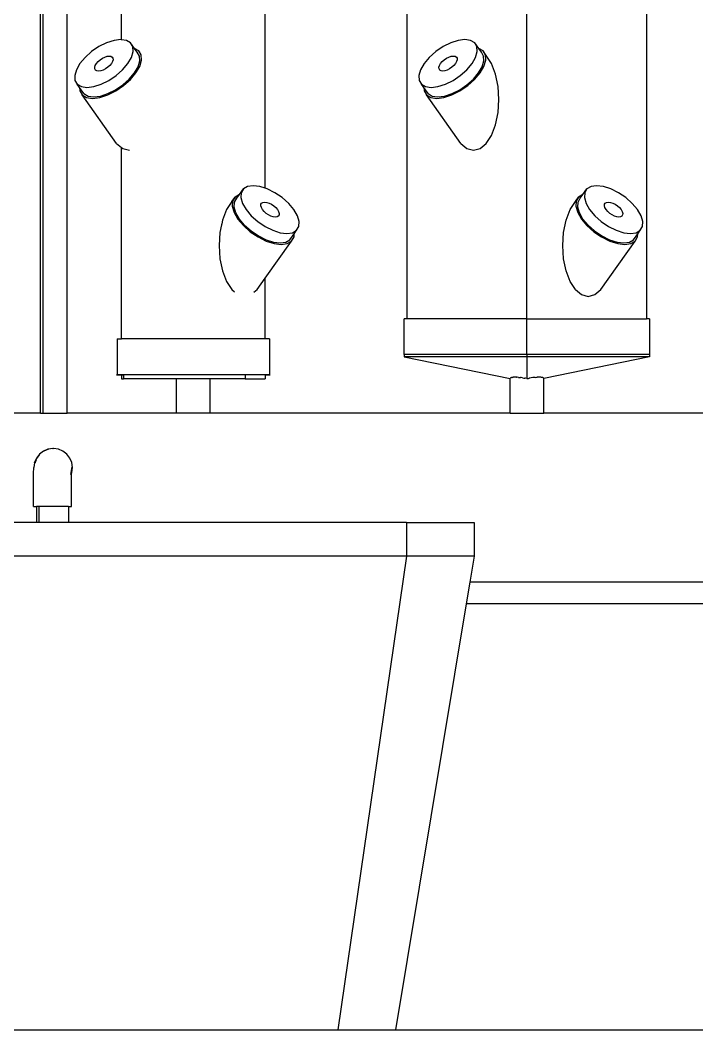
# Model space of a CAD drawing. Header units: metres. Extents: x -175 to 101, y -7 to 93.
# Drawn here: x 1.721 to 2.228, y -0.491 to 0.267 of the extents above; entities that cross this region are included whole.
import ezdxf

# ---------------------------------------------------------------- set-up
doc = ezdxf.new("R2010")
doc.units = ezdxf.units.M

msp = doc.modelspace()

# ---------------------------------------------------------------- linework, layer by layer
for p, q in [((2.01103, 0.0428), (2.01103, 1.98869)), ((2.10083, 0.0428), (2.10083, 1.98869)), ((2.19064, 1.98869), (2.19064, 0.0428)), ((1.73588, -0.02802), (1.73588, 1.05289)), ((1.73788, -0.02802), (1.73788, 1.05289)), ((1.75576, -0.02802), (1.75576, 1.05289)), ((1.7967, 0.2523), (1.7967, 0.39325)), ((1.9045, 0.14076), (1.9045, 0.2952)), ((1.79101, 0.25177), (1.78541, 0.24998)), ((1.79609, 0.25239), (1.79101, 0.25177)), ((1.7967, 0.2523), (1.79609, 0.25239)), ((1.80031, 0.25177), (1.7967, 0.2523)), ((1.80337, 0.24998), (1.80031, 0.25177)), ((2.04926, 0.25177), (2.04366, 0.24998)), ((2.05434, 0.25239), (2.04926, 0.25177)), ((2.05855, 0.25177), (2.05434, 0.25239)), ((2.06162, 0.24998), (2.05855, 0.25177)), ((1.77419, 0.2434), (1.76933, 0.23907)), ((1.77967, 0.24712), (1.77419, 0.2434)), ((1.78541, 0.24998), (1.77967, 0.24712)), ((1.80507, 0.24712), (1.80337, 0.24998)), ((1.80637, 0.24579), (1.80337, 0.24998)), ((1.80403, 0.23907), (1.8053, 0.2434)), ((1.8053, 0.2434), (1.80507, 0.24712)), ((1.80637, 0.24579), (1.80633, 0.24579)), ((1.80962, 0.24388), (1.80637, 0.24579)), ((1.80837, 0.24291), (1.80637, 0.24579)), ((1.81007, 0.24005), (1.80837, 0.24291)), ((1.81143, 0.24085), (1.80962, 0.24388)), ((1.81026, 0.24297), (1.80962, 0.24388)), ((2.03243, 0.2434), (2.02758, 0.23907)), ((2.03792, 0.24712), (2.03243, 0.2434)), ((2.04366, 0.24998), (2.03792, 0.24712)), ((2.06332, 0.24712), (2.06162, 0.24998)), ((2.06461, 0.24579), (2.06162, 0.24998)), ((2.06227, 0.23907), (2.06354, 0.2434)), ((2.06354, 0.2434), (2.06332, 0.24712)), ((2.06461, 0.24579), (2.06458, 0.24579)), ((2.06787, 0.24388), (2.06461, 0.24579)), ((2.06662, 0.24291), (2.06461, 0.24579)), ((2.06832, 0.24005), (2.06662, 0.24291)), ((2.06967, 0.24085), (2.06787, 0.24388)), ((2.07028, 0.24046), (2.06787, 0.24388)), ((1.76933, 0.23907), (1.76543, 0.23442)), ((1.77778, 0.23442), (1.779, 0.23588)), ((1.779, 0.23588), (1.78052, 0.23723)), ((1.78052, 0.23723), (1.78223, 0.23839)), ((1.78223, 0.23839), (1.78402, 0.23929)), ((1.78402, 0.23929), (1.78577, 0.23985)), ((1.78577, 0.23985), (1.78736, 0.24004)), ((1.78736, 0.24004), (1.78868, 0.23985)), ((1.78868, 0.23985), (1.78964, 0.23929)), ((1.78984, 0.23588), (1.789, 0.23442)), ((1.78964, 0.23929), (1.79017, 0.23839)), ((1.79024, 0.23723), (1.78984, 0.23588)), ((1.79017, 0.23839), (1.79024, 0.23723)), ((1.80135, 0.23442), (1.80403, 0.23907)), ((1.80903, 0.232), (1.8103, 0.23633)), ((1.8103, 0.23633), (1.81007, 0.24005)), ((1.81032, 0.23229), (1.81167, 0.2369)), ((1.81167, 0.2369), (1.81143, 0.24085)), ((2.02758, 0.23907), (2.02368, 0.23442)), ((2.03603, 0.23442), (2.03724, 0.23588)), ((2.03724, 0.23588), (2.03876, 0.23723)), ((2.03876, 0.23723), (2.04048, 0.23839)), ((2.04048, 0.23839), (2.04227, 0.23929)), ((2.04227, 0.23929), (2.04402, 0.23985)), ((2.04402, 0.23985), (2.04561, 0.24004)), ((2.04561, 0.24004), (2.04693, 0.23985)), ((2.04693, 0.23985), (2.04788, 0.23929)), ((2.04809, 0.23588), (2.04725, 0.23442)), ((2.04788, 0.23929), (2.04841, 0.23839)), ((2.04848, 0.23723), (2.04809, 0.23588)), ((2.04841, 0.23839), (2.04848, 0.23723)), ((2.0596, 0.23442), (2.06227, 0.23907)), ((2.06727, 0.232), (2.06854, 0.23633)), ((2.06854, 0.23633), (2.06832, 0.24005)), ((2.06856, 0.23229), (2.06991, 0.2369)), ((2.06991, 0.2369), (2.06967, 0.24085)), ((2.07423, 0.2344), (2.07028, 0.24046)), ((1.76276, 0.22978), (1.76149, 0.22544)), ((1.76543, 0.23442), (1.76276, 0.22978)), ((1.77655, 0.23162), (1.77694, 0.23297)), ((1.77662, 0.23046), (1.77655, 0.23162)), ((1.77715, 0.22956), (1.77662, 0.23046)), ((1.77694, 0.23297), (1.77778, 0.23442)), ((1.77811, 0.229), (1.77715, 0.22956)), ((1.77942, 0.22881), (1.77811, 0.229)), ((1.78101, 0.229), (1.77942, 0.22881)), ((1.78276, 0.22956), (1.78101, 0.229)), ((1.78455, 0.23046), (1.78276, 0.22956)), ((1.78627, 0.23162), (1.78455, 0.23046)), ((1.78779, 0.23297), (1.78627, 0.23162)), ((1.789, 0.23442), (1.78779, 0.23297)), ((1.7926, 0.22544), (1.79745, 0.22978)), ((1.79745, 0.22978), (1.80135, 0.23442)), ((1.80635, 0.22735), (1.80903, 0.232)), ((1.80748, 0.22735), (1.81032, 0.23229)), ((2.021, 0.22978), (2.01973, 0.22544)), ((2.02368, 0.23442), (2.021, 0.22978)), ((2.03479, 0.23162), (2.03519, 0.23297)), ((2.03486, 0.23046), (2.03479, 0.23162)), ((2.0354, 0.22956), (2.03486, 0.23046)), ((2.03519, 0.23297), (2.03603, 0.23442)), ((2.03635, 0.229), (2.0354, 0.22956)), ((2.03767, 0.22881), (2.03635, 0.229)), ((2.03926, 0.229), (2.03767, 0.22881)), ((2.04101, 0.22956), (2.03926, 0.229)), ((2.0428, 0.23046), (2.04101, 0.22956)), ((2.04452, 0.23162), (2.0428, 0.23046)), ((2.04603, 0.23297), (2.04452, 0.23162)), ((2.04725, 0.23442), (2.04603, 0.23297)), ((2.05084, 0.22544), (2.0557, 0.22978)), ((2.0557, 0.22978), (2.0596, 0.23442)), ((2.0646, 0.22735), (2.06727, 0.232)), ((2.06572, 0.22735), (2.06856, 0.23229)), ((2.07727, 0.22649), (2.07423, 0.2344)), ((1.76149, 0.22544), (1.76171, 0.22172)), ((1.76171, 0.22172), (1.76341, 0.21887)), ((1.78137, 0.21887), (1.78711, 0.22172)), ((1.78711, 0.22172), (1.7926, 0.22544)), ((1.7976, 0.21837), (1.80245, 0.22271)), ((1.79817, 0.21781), (1.80333, 0.22241)), ((1.80245, 0.22271), (1.80635, 0.22735)), ((1.80333, 0.22241), (1.80748, 0.22735)), ((2.01973, 0.22544), (2.01996, 0.22172)), ((2.01996, 0.22172), (2.02166, 0.21887)), ((2.03962, 0.21887), (2.04536, 0.22172)), ((2.04536, 0.22172), (2.05084, 0.22544)), ((2.05584, 0.21837), (2.0607, 0.22271)), ((2.05642, 0.21781), (2.06158, 0.22241)), ((2.0607, 0.22271), (2.0646, 0.22735)), ((2.06158, 0.22241), (2.06572, 0.22735)), ((2.07917, 0.21729), (2.07727, 0.22649)), ((1.76341, 0.21887), (1.76648, 0.21708)), ((1.76521, 0.21633), (1.76341, 0.21887)), ((1.76521, 0.21633), (1.76536, 0.21386)), ((1.76841, 0.2118), (1.76521, 0.21633)), ((1.76536, 0.21386), (1.76716, 0.21083)), ((1.76648, 0.21708), (1.77069, 0.21646)), ((1.77069, 0.21646), (1.77577, 0.21708)), ((1.77577, 0.21708), (1.78137, 0.21887)), ((1.78625, 0.21083), (1.79234, 0.21386)), ((1.78637, 0.2118), (1.79211, 0.21465)), ((1.79211, 0.21465), (1.7976, 0.21837)), ((1.79234, 0.21386), (1.79817, 0.21781)), ((2.02166, 0.21887), (2.02472, 0.21708)), ((2.02345, 0.21633), (2.02166, 0.21887)), ((2.02345, 0.21633), (2.0236, 0.21386)), ((2.02666, 0.2118), (2.02345, 0.21633)), ((2.0236, 0.21386), (2.02541, 0.21083)), ((2.02472, 0.21708), (2.02894, 0.21646)), ((2.02894, 0.21646), (2.03402, 0.21708)), ((2.03402, 0.21708), (2.03962, 0.21887)), ((2.04449, 0.21083), (2.05059, 0.21386)), ((2.04462, 0.2118), (2.05036, 0.21465)), ((2.05036, 0.21465), (2.05584, 0.21837)), ((2.05059, 0.21386), (2.05642, 0.21781)), ((2.07982, 0.20741), (2.07917, 0.21729)), ((1.76716, 0.21083), (1.77042, 0.20892)), ((1.79295, 0.17436), (1.76716, 0.21083)), ((1.76841, 0.2118), (1.77148, 0.21001)), ((1.77042, 0.20892), (1.7749, 0.20827)), ((1.77148, 0.21001), (1.77569, 0.20939)), ((1.7749, 0.20827), (1.7803, 0.20892)), ((1.77569, 0.20939), (1.78077, 0.21001)), ((1.7803, 0.20892), (1.78625, 0.21083)), ((1.78077, 0.21001), (1.78637, 0.2118)), ((2.02541, 0.21083), (2.02867, 0.20892)), ((2.0512, 0.17436), (2.02541, 0.21083)), ((2.02666, 0.2118), (2.02972, 0.21001)), ((2.02867, 0.20892), (2.03315, 0.20827)), ((2.02972, 0.21001), (2.03394, 0.20939)), ((2.03315, 0.20827), (2.03854, 0.20892)), ((2.03394, 0.20939), (2.03902, 0.21001)), ((2.03854, 0.20892), (2.04449, 0.21083)), ((2.03902, 0.21001), (2.04462, 0.2118)), ((2.07917, 0.19753), (2.07982, 0.20741)), ((2.07727, 0.18833), (2.07917, 0.19753)), ((2.07423, 0.18042), (2.07727, 0.18833)), ((2.07028, 0.17436), (2.07423, 0.18042)), ((1.79295, 0.17436), (1.7967, 0.17125)), ((1.79668, 0.02765), (1.7967, 0.17125)), ((1.7967, 0.17125), (1.79755, 0.17055)), ((1.79755, 0.17055), (1.80249, 0.16925)), ((2.0512, 0.17436), (2.0558, 0.17055)), ((2.0558, 0.17055), (2.06074, 0.16925)), ((2.06074, 0.16925), (2.06568, 0.17055)), ((2.06568, 0.17055), (2.07028, 0.17436)), ((1.88504, 0.13609), (1.88804, 0.14028)), ((1.88634, 0.13743), (1.88611, 0.13371)), ((1.88804, 0.14028), (1.88634, 0.13743)), ((1.8911, 0.14207), (1.88804, 0.14028)), ((1.89532, 0.14269), (1.8911, 0.14207)), ((1.9004, 0.14207), (1.89532, 0.14269)), ((1.9045, 0.14076), (1.9004, 0.14207)), ((1.906, 0.14028), (1.9045, 0.14076)), ((1.91174, 0.13743), (1.906, 0.14028)), ((1.91722, 0.13371), (1.91174, 0.13743)), ((2.14285, 0.13609), (2.14584, 0.14028)), ((2.14414, 0.13743), (2.14392, 0.13371)), ((2.14584, 0.14028), (2.14414, 0.13743)), ((2.14891, 0.14207), (2.14584, 0.14028)), ((2.15312, 0.14269), (2.14891, 0.14207)), ((2.1582, 0.14207), (2.15312, 0.14269)), ((2.16381, 0.14028), (2.1582, 0.14207)), ((2.16954, 0.13743), (2.16381, 0.14028)), ((2.17503, 0.13371), (2.16954, 0.13743)), ((1.87937, 0.13077), (1.87542, 0.1247)), ((1.87937, 0.13077), (1.88179, 0.13418)), ((1.87998, 0.13115), (1.87974, 0.1272)), ((1.88179, 0.13418), (1.87998, 0.13115)), ((1.88111, 0.12663), (1.88134, 0.13035)), ((1.88134, 0.13035), (1.88304, 0.13321)), ((1.88504, 0.13609), (1.88179, 0.13418)), ((1.88304, 0.13321), (1.88504, 0.13609)), ((1.88508, 0.13609), (1.88504, 0.13609)), ((1.88611, 0.13371), (1.88738, 0.12937)), ((1.88738, 0.12937), (1.89006, 0.12473)), ((1.90124, 0.12869), (1.90177, 0.12959)), ((1.90177, 0.12959), (1.90273, 0.13015)), ((1.90273, 0.13015), (1.90405, 0.13034)), ((1.90405, 0.13034), (1.90564, 0.13015)), ((1.90564, 0.13015), (1.90739, 0.12959)), ((1.90739, 0.12959), (1.90918, 0.12869)), ((1.92208, 0.12937), (1.91722, 0.13371)), ((1.92598, 0.12473), (1.92208, 0.12937)), ((2.13323, 0.1247), (2.13718, 0.13077)), ((2.13718, 0.13077), (2.1396, 0.13418)), ((2.13779, 0.13115), (2.13755, 0.1272)), ((2.1396, 0.13418), (2.13779, 0.13115)), ((2.13892, 0.12663), (2.13914, 0.13035)), ((2.13914, 0.13035), (2.14084, 0.13321)), ((2.14285, 0.13609), (2.1396, 0.13418)), ((2.14084, 0.13321), (2.14285, 0.13609)), ((2.14288, 0.13609), (2.14285, 0.13609)), ((2.14392, 0.13371), (2.14519, 0.12937)), ((2.14519, 0.12937), (2.14786, 0.12473)), ((2.15905, 0.12869), (2.15958, 0.12959)), ((2.15958, 0.12959), (2.16054, 0.13015)), ((2.16054, 0.13015), (2.16185, 0.13034)), ((2.16185, 0.13034), (2.16344, 0.13015)), ((2.16344, 0.13015), (2.16519, 0.12959)), ((2.16519, 0.12959), (2.16699, 0.12869)), ((2.17988, 0.12937), (2.17503, 0.13371)), ((2.18378, 0.12473), (2.17988, 0.12937)), ((1.87542, 0.1247), (1.87239, 0.1168)), ((1.87974, 0.1272), (1.88109, 0.12259)), ((1.88109, 0.12259), (1.88393, 0.11765)), ((1.88238, 0.1223), (1.88111, 0.12663)), ((1.88506, 0.11765), (1.88238, 0.1223)), ((1.89006, 0.12473), (1.89396, 0.12008)), ((1.90117, 0.12753), (1.90124, 0.12869)), ((1.90157, 0.12618), (1.90117, 0.12753)), ((1.9024, 0.12473), (1.90157, 0.12618)), ((1.90362, 0.12327), (1.9024, 0.12473)), ((1.90514, 0.12192), (1.90362, 0.12327)), ((1.90685, 0.12076), (1.90514, 0.12192)), ((1.90918, 0.12869), (1.91089, 0.12753)), ((1.91089, 0.12753), (1.91241, 0.12618)), ((1.91241, 0.12618), (1.91363, 0.12473)), ((1.91363, 0.12473), (1.91447, 0.12327)), ((1.91447, 0.12327), (1.91486, 0.12192)), ((1.91486, 0.12192), (1.91479, 0.12076)), ((1.92865, 0.12008), (1.92598, 0.12473)), ((2.1302, 0.11679), (2.13323, 0.1247)), ((2.13755, 0.1272), (2.1389, 0.12259)), ((2.1389, 0.12259), (2.14174, 0.11765)), ((2.14019, 0.1223), (2.13892, 0.12663)), ((2.14286, 0.11765), (2.14019, 0.1223)), ((2.14786, 0.12473), (2.15176, 0.12008)), ((2.15898, 0.12753), (2.15905, 0.12869)), ((2.15937, 0.12618), (2.15898, 0.12753)), ((2.16021, 0.12473), (2.15937, 0.12618)), ((2.16143, 0.12327), (2.16021, 0.12473)), ((2.16295, 0.12192), (2.16143, 0.12327)), ((2.16466, 0.12076), (2.16295, 0.12192)), ((2.16699, 0.12869), (2.1687, 0.12753)), ((2.1687, 0.12753), (2.17022, 0.12618)), ((2.17022, 0.12618), (2.17144, 0.12473)), ((2.17144, 0.12473), (2.17227, 0.12327)), ((2.17227, 0.12327), (2.17267, 0.12192)), ((2.17267, 0.12192), (2.1726, 0.12076)), ((2.18646, 0.12008), (2.18378, 0.12473)), ((1.87183, 0.11409), (1.87166, 0.11329)), ((1.87169, 0.11379), (1.87166, 0.11329)), ((1.87239, 0.1168), (1.87183, 0.11409)), ((1.88393, 0.11765), (1.88808, 0.11272)), ((1.88896, 0.11301), (1.88506, 0.11765)), ((1.89396, 0.12008), (1.89881, 0.11574)), ((1.89881, 0.11574), (1.9043, 0.11203)), ((1.90865, 0.11986), (1.90685, 0.12076)), ((1.9104, 0.1193), (1.90865, 0.11986)), ((1.91199, 0.11911), (1.9104, 0.1193)), ((1.9133, 0.1193), (1.91199, 0.11911)), ((1.91426, 0.11986), (1.9133, 0.1193)), ((1.91479, 0.12076), (1.91426, 0.11986)), ((1.92992, 0.11574), (1.92865, 0.12008)), ((1.9297, 0.11203), (1.92992, 0.11574)), ((2.12829, 0.10759), (2.1302, 0.11679)), ((2.14174, 0.11765), (2.14588, 0.11272)), ((2.14676, 0.11301), (2.14286, 0.11765)), ((2.15176, 0.12008), (2.15662, 0.11574)), ((2.15662, 0.11574), (2.1621, 0.11203)), ((2.16645, 0.11986), (2.16466, 0.12076)), ((2.1682, 0.1193), (2.16645, 0.11986)), ((2.16979, 0.11911), (2.1682, 0.1193)), ((2.17111, 0.1193), (2.16979, 0.11911)), ((2.17207, 0.11986), (2.17111, 0.1193)), ((2.1726, 0.12076), (2.17207, 0.11986)), ((2.18773, 0.11574), (2.18646, 0.12008)), ((2.1875, 0.11203), (2.18773, 0.11574)), ((1.87048, 0.10759), (1.86983, 0.09771)), ((1.87166, 0.11329), (1.87048, 0.10759)), ((1.88808, 0.11272), (1.89324, 0.10811)), ((1.88896, 0.11301), (1.89381, 0.10867)), ((1.89324, 0.10811), (1.89906, 0.10416)), ((1.89381, 0.10867), (1.8993, 0.10495)), ((1.9043, 0.11203), (1.91004, 0.10917)), ((1.91004, 0.10917), (1.91564, 0.10738)), ((1.91564, 0.10738), (1.92072, 0.10676)), ((1.92072, 0.10676), (1.92493, 0.10738)), ((1.923, 0.1021), (1.9262, 0.10663)), ((1.92493, 0.10738), (1.928, 0.10917)), ((1.92605, 0.10416), (1.9262, 0.10663)), ((1.9262, 0.10663), (1.928, 0.10917)), ((1.928, 0.10917), (1.9297, 0.11203)), ((2.12764, 0.09771), (2.12829, 0.10759)), ((2.14588, 0.11272), (2.15104, 0.10811)), ((2.14676, 0.11301), (2.15162, 0.10867)), ((2.15104, 0.10811), (2.15687, 0.10416)), ((2.15162, 0.10867), (2.1571, 0.10495)), ((2.1621, 0.11203), (2.16784, 0.10917)), ((2.16784, 0.10917), (2.17344, 0.10738)), ((2.17344, 0.10738), (2.17852, 0.10676)), ((2.17852, 0.10676), (2.18274, 0.10738)), ((2.1808, 0.1021), (2.18401, 0.10663)), ((2.18274, 0.10738), (2.1858, 0.10917)), ((2.18386, 0.10416), (2.18401, 0.10663)), ((2.18401, 0.10663), (2.1858, 0.10917)), ((2.1858, 0.10917), (2.1875, 0.11203)), ((1.89906, 0.10416), (1.90516, 0.10113)), ((1.8993, 0.10495), (1.90504, 0.1021)), ((1.9045, 0.0732), (1.92424, 0.10113)), ((1.90504, 0.1021), (1.91064, 0.10031)), ((1.90516, 0.10113), (1.91111, 0.09922)), ((1.91064, 0.10031), (1.91572, 0.09969)), ((1.91111, 0.09922), (1.91651, 0.09857)), ((1.91572, 0.09969), (1.91993, 0.10031)), ((1.91651, 0.09857), (1.92099, 0.09922)), ((1.91993, 0.10031), (1.923, 0.1021)), ((1.92099, 0.09922), (1.92424, 0.10113)), ((1.92424, 0.10113), (1.92605, 0.10416)), ((2.15626, 0.06466), (2.18205, 0.10113)), ((2.15687, 0.10416), (2.16297, 0.10113)), ((2.1571, 0.10495), (2.16284, 0.1021)), ((2.16284, 0.1021), (2.16844, 0.10031)), ((2.16297, 0.10113), (2.16892, 0.09922)), ((2.16844, 0.10031), (2.17352, 0.09969)), ((2.16892, 0.09922), (2.17432, 0.09857)), ((2.17352, 0.09969), (2.17774, 0.10031)), ((2.17432, 0.09857), (2.1788, 0.09922)), ((2.17774, 0.10031), (2.1808, 0.1021)), ((2.1788, 0.09922), (2.18205, 0.10113)), ((2.18205, 0.10113), (2.18386, 0.10416)), ((1.86983, 0.09771), (1.87048, 0.08783)), ((2.12829, 0.08783), (2.12764, 0.09771)), ((1.87048, 0.08783), (1.87239, 0.07863)), ((2.1302, 0.07863), (2.12829, 0.08783)), ((1.87239, 0.07863), (1.87542, 0.07072)), ((2.13323, 0.07072), (2.1302, 0.07863)), ((1.87542, 0.07072), (1.87937, 0.06466)), ((1.89846, 0.06466), (1.9045, 0.0732)), ((1.9045, 0.02765), (1.9045, 0.0732)), ((2.13718, 0.06466), (2.13323, 0.07072)), ((1.87937, 0.06466), (1.88129, 0.06307)), ((1.89598, 0.06261), (1.89846, 0.06466)), ((2.13718, 0.06466), (2.14178, 0.06085)), ((2.14178, 0.06085), (2.14672, 0.05955)), ((2.14672, 0.05955), (2.15166, 0.06085)), ((2.15166, 0.06085), (2.15626, 0.06466)), ((2.00879, 0.01581), (2.00879, 0.0428)), ((2.01103, 0.0428), (2.00879, 0.0428)), ((2.10083, 0.0428), (2.01103, 0.0428)), ((2.10083, 0.01581), (2.10083, 0.0428)), ((2.10083, 0.0428), (2.19064, 0.0428)), ((2.19288, 0.0428), (2.19064, 0.0428)), ((2.19288, 0.0428), (2.19288, 0.01581)), ((1.79345, 0.02765), (1.79345, 0.00072)), ((1.79345, 0.02765), (1.79668, 0.02765)), ((1.9045, 0.02765), (1.79668, 0.02765)), ((1.90758, 0.02765), (1.9045, 0.02765)), ((1.90758, 0.02765), (1.90758, 0.00072)), ((2.00879, 0.01581), (2.00879, 0.01422)), ((2.10083, 0.01581), (2.00879, 0.01581)), ((2.10083, 0.01581), (2.10083, 0.01422)), ((2.19288, 0.01581), (2.10083, 0.01581)), ((2.19288, 0.01581), (2.19288, 0.01422)), ((2.00879, 0.01422), (2.08818, -0.00221)), ((2.10083, 0.01422), (2.00879, 0.01422)), ((2.10083, 0.01422), (2.10083, -0.00222)), ((2.19288, 0.01422), (2.10083, 0.01422)), ((2.19288, 0.01422), (2.11349, -0.00221)), ((1.79286, 0.00072), (1.79345, 0.00072)), ((1.79431, 0.00072), (1.79286, 0.00072)), ((1.79668, 0.00072), (1.79345, 0.00072)), ((1.79345, 0.00072), (1.7945, 0.00072)), ((1.79516, 0.00072), (1.79434, 0.00072)), ((1.7945, 0.00072), (1.79645, 0.00072)), ((1.79905, 0.00072), (1.79516, 0.00072)), ((1.79645, 0.00072), (1.79668, 0.00072)), ((1.79668, 0.00072), (1.79668, -0.00245)), ((1.79668, 0.00072), (1.79806, 0.00072)), ((1.79806, 0.00072), (1.79806, -0.00245)), ((1.88943, 0.00072), (1.79806, 0.00072)), ((1.80122, 0.00072), (1.79905, 0.00072)), ((1.80728, 0.00072), (1.80122, 0.00072)), ((1.81065, 0.00072), (1.80728, 0.00072)), ((1.81845, 0.00072), (1.81065, 0.00072)), ((1.82279, 0.00072), (1.81845, 0.00072)), ((1.8318, 0.00072), (1.82279, 0.00072)), ((1.83683, 0.00072), (1.8318, 0.00072)), ((1.84643, 0.00072), (1.83683, 0.00072)), ((1.85179, 0.00072), (1.84643, 0.00072)), ((1.86134, 0.00072), (1.85179, 0.00072)), ((1.86667, 0.00072), (1.86134, 0.00072)), ((1.87551, 0.00072), (1.86667, 0.00072)), ((1.88045, 0.00072), (1.87551, 0.00072)), ((1.88798, 0.00072), (1.88045, 0.00072)), ((1.89218, 0.00072), (1.88798, 0.00072)), ((1.88943, 0.00072), (1.88943, -0.00245)), ((1.90435, 0.00072), (1.88943, 0.00072)), ((1.8979, 0.00072), (1.89218, 0.00072)), ((1.90108, 0.00072), (1.8979, 0.00072)), ((1.90458, 0.00072), (1.90108, 0.00072)), ((1.90435, 0.00072), (1.90435, -0.00245)), ((1.90435, 0.00072), (1.90758, 0.00072)), ((1.90435, 0.00072), (1.90587, 0.00072)), ((1.90653, 0.00072), (1.90458, 0.00072)), ((1.90587, 0.00072), (1.90669, 0.00072)), ((1.90758, 0.00072), (1.90653, 0.00072)), ((1.90669, 0.00072), (1.90817, 0.00072)), ((1.90817, 0.00072), (1.90758, 0.00072)), ((1.79668, -0.00245), (1.79806, -0.00245)), ((1.83786, -0.00245), (1.79806, -0.00245)), ((1.83786, -0.02802), (1.83786, -0.00245)), ((1.86317, -0.00245), (1.83786, -0.00245)), ((1.86317, -0.02802), (1.86317, -0.00245)), ((1.88943, -0.00245), (1.86317, -0.00245)), ((1.88943, -0.00245), (1.90435, -0.00245)), ((2.08818, -0.00199), (2.0883, -0.0019)), ((2.08818, -0.00221), (2.08818, -0.00199)), ((2.08818, -0.02802), (2.08818, -0.00221)), ((2.08865, -0.00164), (2.0883, -0.0019)), ((2.08832, -0.00179), (2.0883, -0.0019)), ((2.08865, -0.00164), (2.08832, -0.00179)), ((2.08865, -0.00164), (2.08889, -0.00146)), ((2.08889, -0.00146), (2.08914, -0.00142)), ((2.08931, -0.00134), (2.08914, -0.00142)), ((2.0899, -0.00127), (2.08931, -0.00134)), ((2.0899, -0.00127), (2.09041, -0.00117)), ((2.09078, -0.00116), (2.09041, -0.00117)), ((2.09108, -0.00113), (2.09078, -0.00116)), ((2.09189, -0.00114), (2.09108, -0.00113)), ((2.09264, -0.00112), (2.09189, -0.00114)), ((2.09264, -0.00112), (2.09311, -0.00116)), ((2.09352, -0.00117), (2.09311, -0.00116)), ((2.0945, -0.00126), (2.09352, -0.00117)), ((2.0945, -0.00126), (2.09543, -0.00133)), ((2.09543, -0.00133), (2.09596, -0.00141)), ((2.09645, -0.00145), (2.09596, -0.00141)), ((2.09753, -0.00163), (2.09645, -0.00145)), ((2.09753, -0.00163), (2.09859, -0.00178)), ((2.09859, -0.00178), (2.09914, -0.00189)), ((2.09969, -0.00197), (2.09914, -0.00189)), ((2.10079, -0.00221), (2.09969, -0.00197)), ((2.10079, -0.00221), (2.10083, -0.00222)), ((2.10083, -0.00222), (2.1019, -0.00199)), ((2.1019, -0.00199), (2.10244, -0.0019)), ((2.103, -0.00179), (2.10244, -0.0019)), ((2.10406, -0.00164), (2.103, -0.00179)), ((2.10514, -0.00146), (2.10406, -0.00164)), ((2.10563, -0.00142), (2.10514, -0.00146)), ((2.10617, -0.00134), (2.10563, -0.00142)), ((2.1071, -0.00127), (2.10617, -0.00134)), ((2.1071, -0.00127), (2.10808, -0.00117)), ((2.10808, -0.00117), (2.1085, -0.00116)), ((2.10897, -0.00113), (2.1085, -0.00116)), ((2.10972, -0.00114), (2.10897, -0.00113)), ((2.11054, -0.00112), (2.10972, -0.00114)), ((2.11084, -0.00116), (2.11054, -0.00112)), ((2.11121, -0.00117), (2.11084, -0.00116)), ((2.11173, -0.00126), (2.11084, -0.00116)), ((2.11173, -0.00126), (2.11121, -0.00117)), ((2.11233, -0.00133), (2.11173, -0.00126)), ((2.1125, -0.00141), (2.11233, -0.00133)), ((2.11276, -0.00145), (2.1125, -0.00141)), ((2.113, -0.00163), (2.1125, -0.00141)), ((2.113, -0.00163), (2.11276, -0.00145)), ((2.11333, -0.00178), (2.113, -0.00163)), ((2.11336, -0.00189), (2.11333, -0.00178)), ((2.11348, -0.00197), (2.11336, -0.00189)), ((2.11344, -0.00221), (2.11336, -0.00189)), ((2.11344, -0.00221), (2.11348, -0.00197)), ((2.11349, -0.00221), (2.11344, -0.00222)), ((2.11349, -0.02802), (2.11349, -0.00221)), ((1.73588, -0.02802), (1.61349, -0.02802)), ((1.73588, -0.02802), (1.73788, -0.02802)), ((1.73788, -0.02802), (1.75576, -0.02802)), ((1.83786, -0.02802), (1.75576, -0.02802)), ((1.86317, -0.02802), (1.83786, -0.02802)), ((2.08818, -0.02802), (1.86317, -0.02802)), ((2.08818, -0.02802), (2.11349, -0.02802)), ((2.33818, -0.02802), (2.11349, -0.02802)), ((1.73504, -0.05886), (1.73278, -0.06182)), ((1.73493, -0.05951), (1.73316, -0.06182)), ((1.738, -0.05659), (1.73504, -0.05886)), ((1.74144, -0.05516), (1.738, -0.05659)), ((1.74183, -0.05516), (1.73839, -0.05659)), ((1.74514, -0.05467), (1.74144, -0.05516)), ((1.74512, -0.05473), (1.74183, -0.05516)), ((1.74514, -0.05467), (1.74534, -0.0547)), ((1.74553, -0.05467), (1.74534, -0.0547)), ((1.74923, -0.05516), (1.74553, -0.05467)), ((1.75267, -0.05659), (1.74923, -0.05516)), ((1.75563, -0.05886), (1.75267, -0.05659)), ((1.7579, -0.06182), (1.75563, -0.05886)), ((1.73131, -0.06539), (1.73083, -0.06907)), ((1.73131, -0.06539), (1.73135, -0.06526)), ((1.73278, -0.06182), (1.73135, -0.06526)), ((1.73173, -0.06526), (1.73172, -0.06534)), ((1.73262, -0.06311), (1.73173, -0.06526)), ((1.73316, -0.06182), (1.73313, -0.06188)), ((1.75933, -0.06526), (1.7579, -0.06182)), ((1.75981, -0.06896), (1.75933, -0.06526)), ((1.7306, -0.0768), (1.73062, -0.07531)), ((1.73062, -0.07531), (1.73064, -0.07393)), ((1.73064, -0.07393), (1.73066, -0.07268)), ((1.73066, -0.07268), (1.73069, -0.07158)), ((1.73069, -0.07158), (1.73072, -0.07066)), ((1.73072, -0.07066), (1.73076, -0.06993)), ((1.73076, -0.06993), (1.73079, -0.06939)), ((1.73079, -0.06939), (1.73083, -0.06907)), ((1.75862, -0.07437), (1.75923, -0.0729)), ((1.75863, -0.07344), (1.75892, -0.07274)), ((1.75892, -0.07274), (1.75895, -0.07266)), ((1.75895, -0.07266), (1.75933, -0.06993)), ((1.75917, -0.0768), (1.75919, -0.07531)), ((1.75919, -0.07531), (1.75921, -0.07393)), ((1.75921, -0.07393), (1.75923, -0.0729)), ((1.75923, -0.07268), (1.75926, -0.07158)), ((1.75923, -0.0729), (1.75933, -0.07266)), ((1.75923, -0.0729), (1.75923, -0.07268)), ((1.75926, -0.07158), (1.75929, -0.07066)), ((1.75929, -0.07066), (1.75933, -0.06993)), ((1.75933, -0.07266), (1.75981, -0.06896)), ((1.75933, -0.06993), (1.75936, -0.06939)), ((1.75936, -0.06939), (1.7594, -0.06907)), ((1.73058, -0.08), (1.73059, -0.07837)), ((1.73058, -0.08166), (1.73058, -0.08)), ((1.73058, -0.09833), (1.73058, -0.08166)), ((1.73059, -0.07837), (1.7306, -0.0768)), ((1.75915, -0.08), (1.75916, -0.07837)), ((1.75915, -0.08166), (1.75915, -0.08)), ((1.75915, -0.09833), (1.75915, -0.08166)), ((1.75916, -0.07837), (1.75917, -0.0768)), ((1.73058, -0.09833), (1.7328, -0.09833)), ((1.7328, -0.09833), (1.7328, -0.11022)), ((1.73466, -0.09833), (1.7328, -0.09833)), ((1.73466, -0.09833), (1.73466, -0.11022)), ((1.75693, -0.09833), (1.73466, -0.09833)), ((1.75693, -0.09833), (1.75693, -0.11022)), ((1.75693, -0.09833), (1.75915, -0.09833)), ((1.7328, -0.11022), (1.37294, -0.11022)), ((1.73466, -0.11022), (1.7328, -0.11022)), ((1.75693, -0.11022), (1.73466, -0.11022)), ((2.01044, -0.11022), (1.75693, -0.11022)), ((2.01044, -0.11022), (2.01044, -0.13562)), ((2.01044, -0.11022), (2.06124, -0.11022)), ((2.06124, -0.11022), (2.06124, -0.13562)), ((2.01044, -0.13562), (1.32464, -0.13562)), ((2.01044, -0.13562), (1.959, -0.49122)), ((2.06124, -0.13562), (2.01044, -0.13562)), ((2.06124, -0.13562), (2.05802, -0.15502)), ((2.05802, -0.15502), (2.0553, -0.17137)), ((2.9518, -0.15502), (2.05802, -0.15502)), ((2.0553, -0.17137), (2.00218, -0.49122)), ((2.9518, -0.17137), (2.0553, -0.17137)), ((-6.32776, -0.49122), (17.58576, -0.49122)), ((1.37607, -0.49122), (1.959, -0.49122)), ((1.959, -0.49122), (2.00218, -0.49122))]:
    msp.add_line(p, q)

doc.saveas('drawing.dxf')
